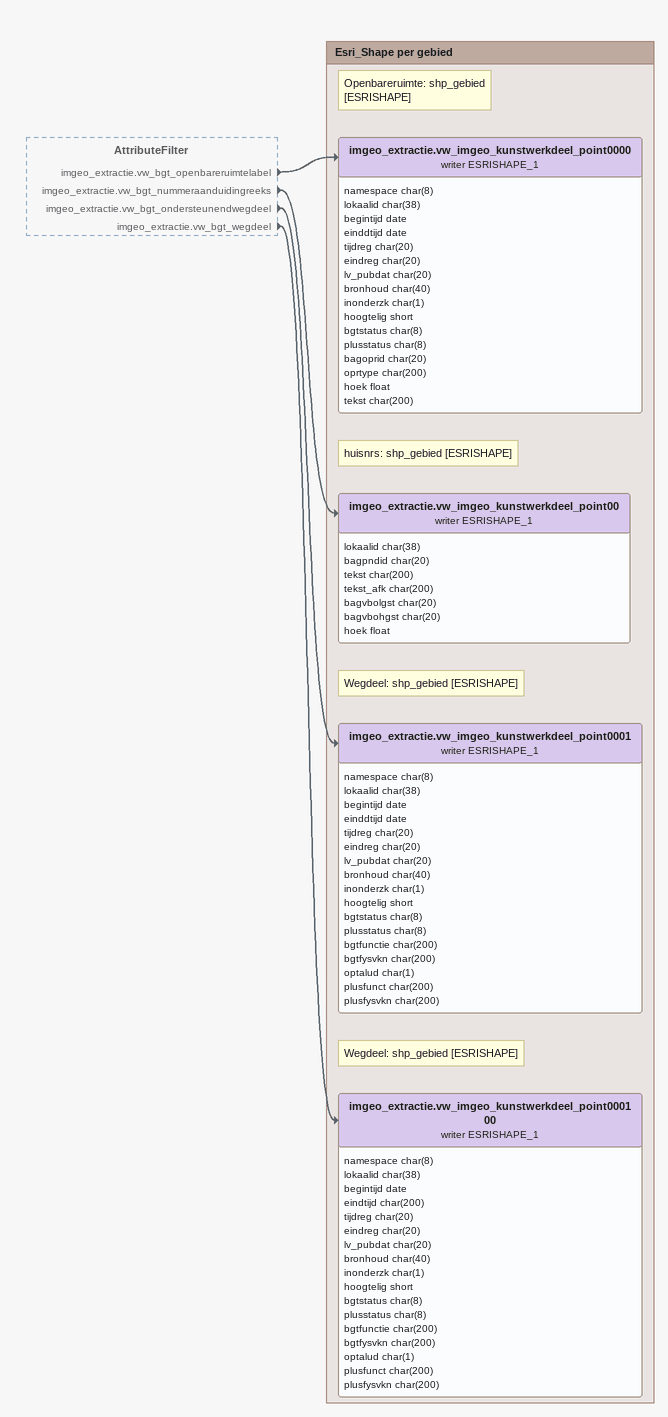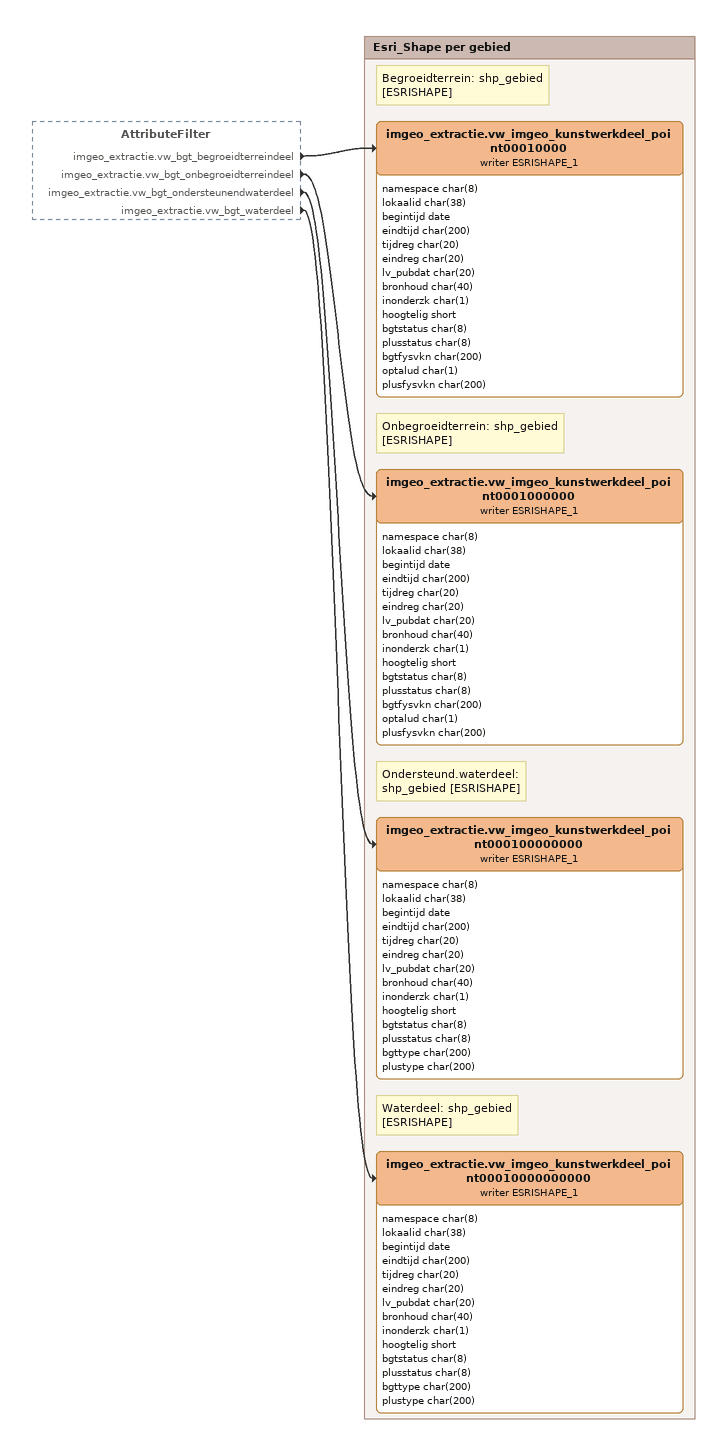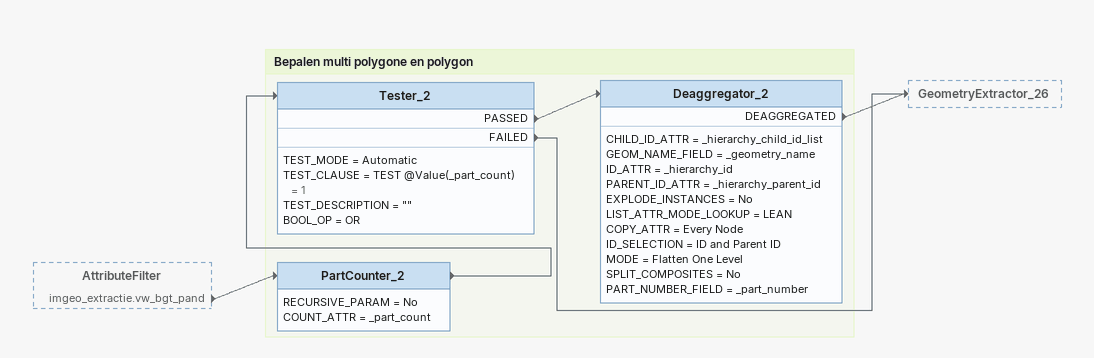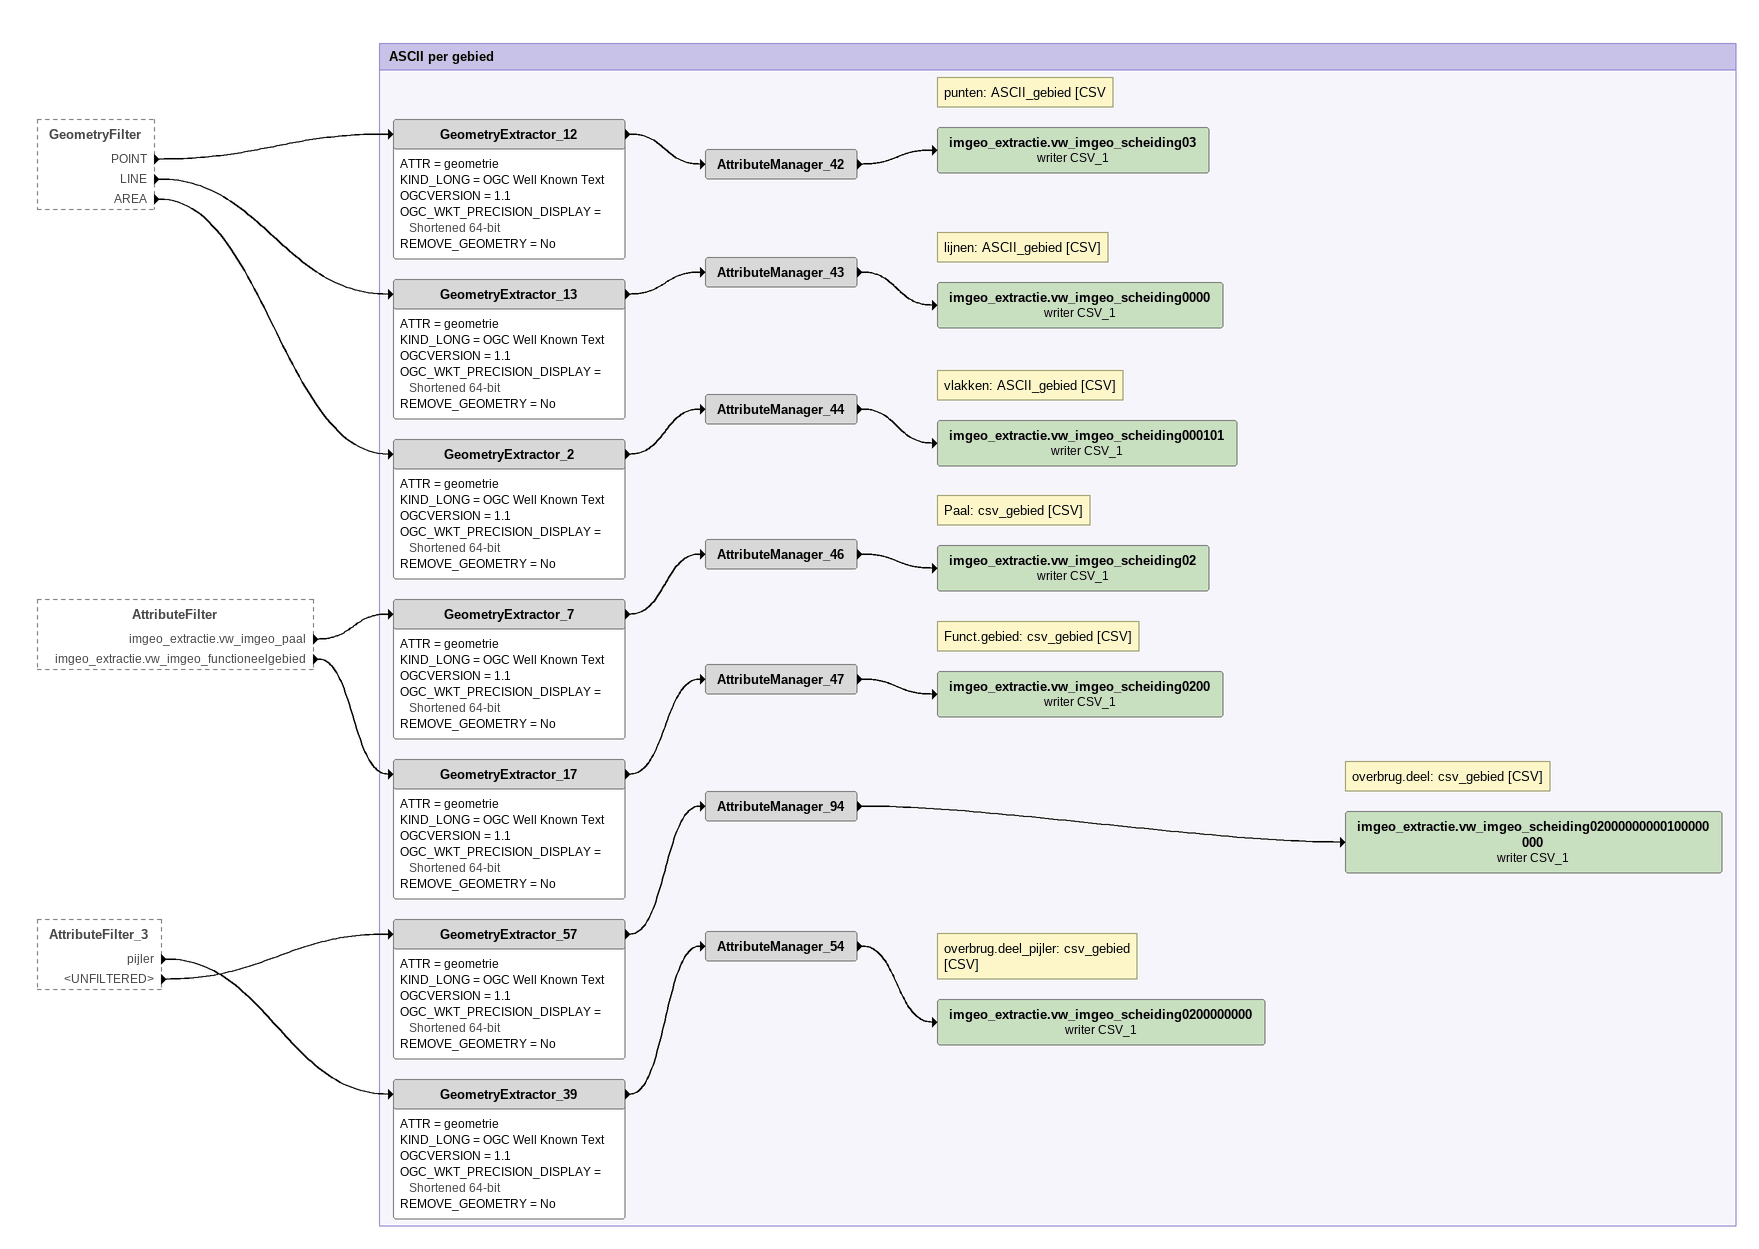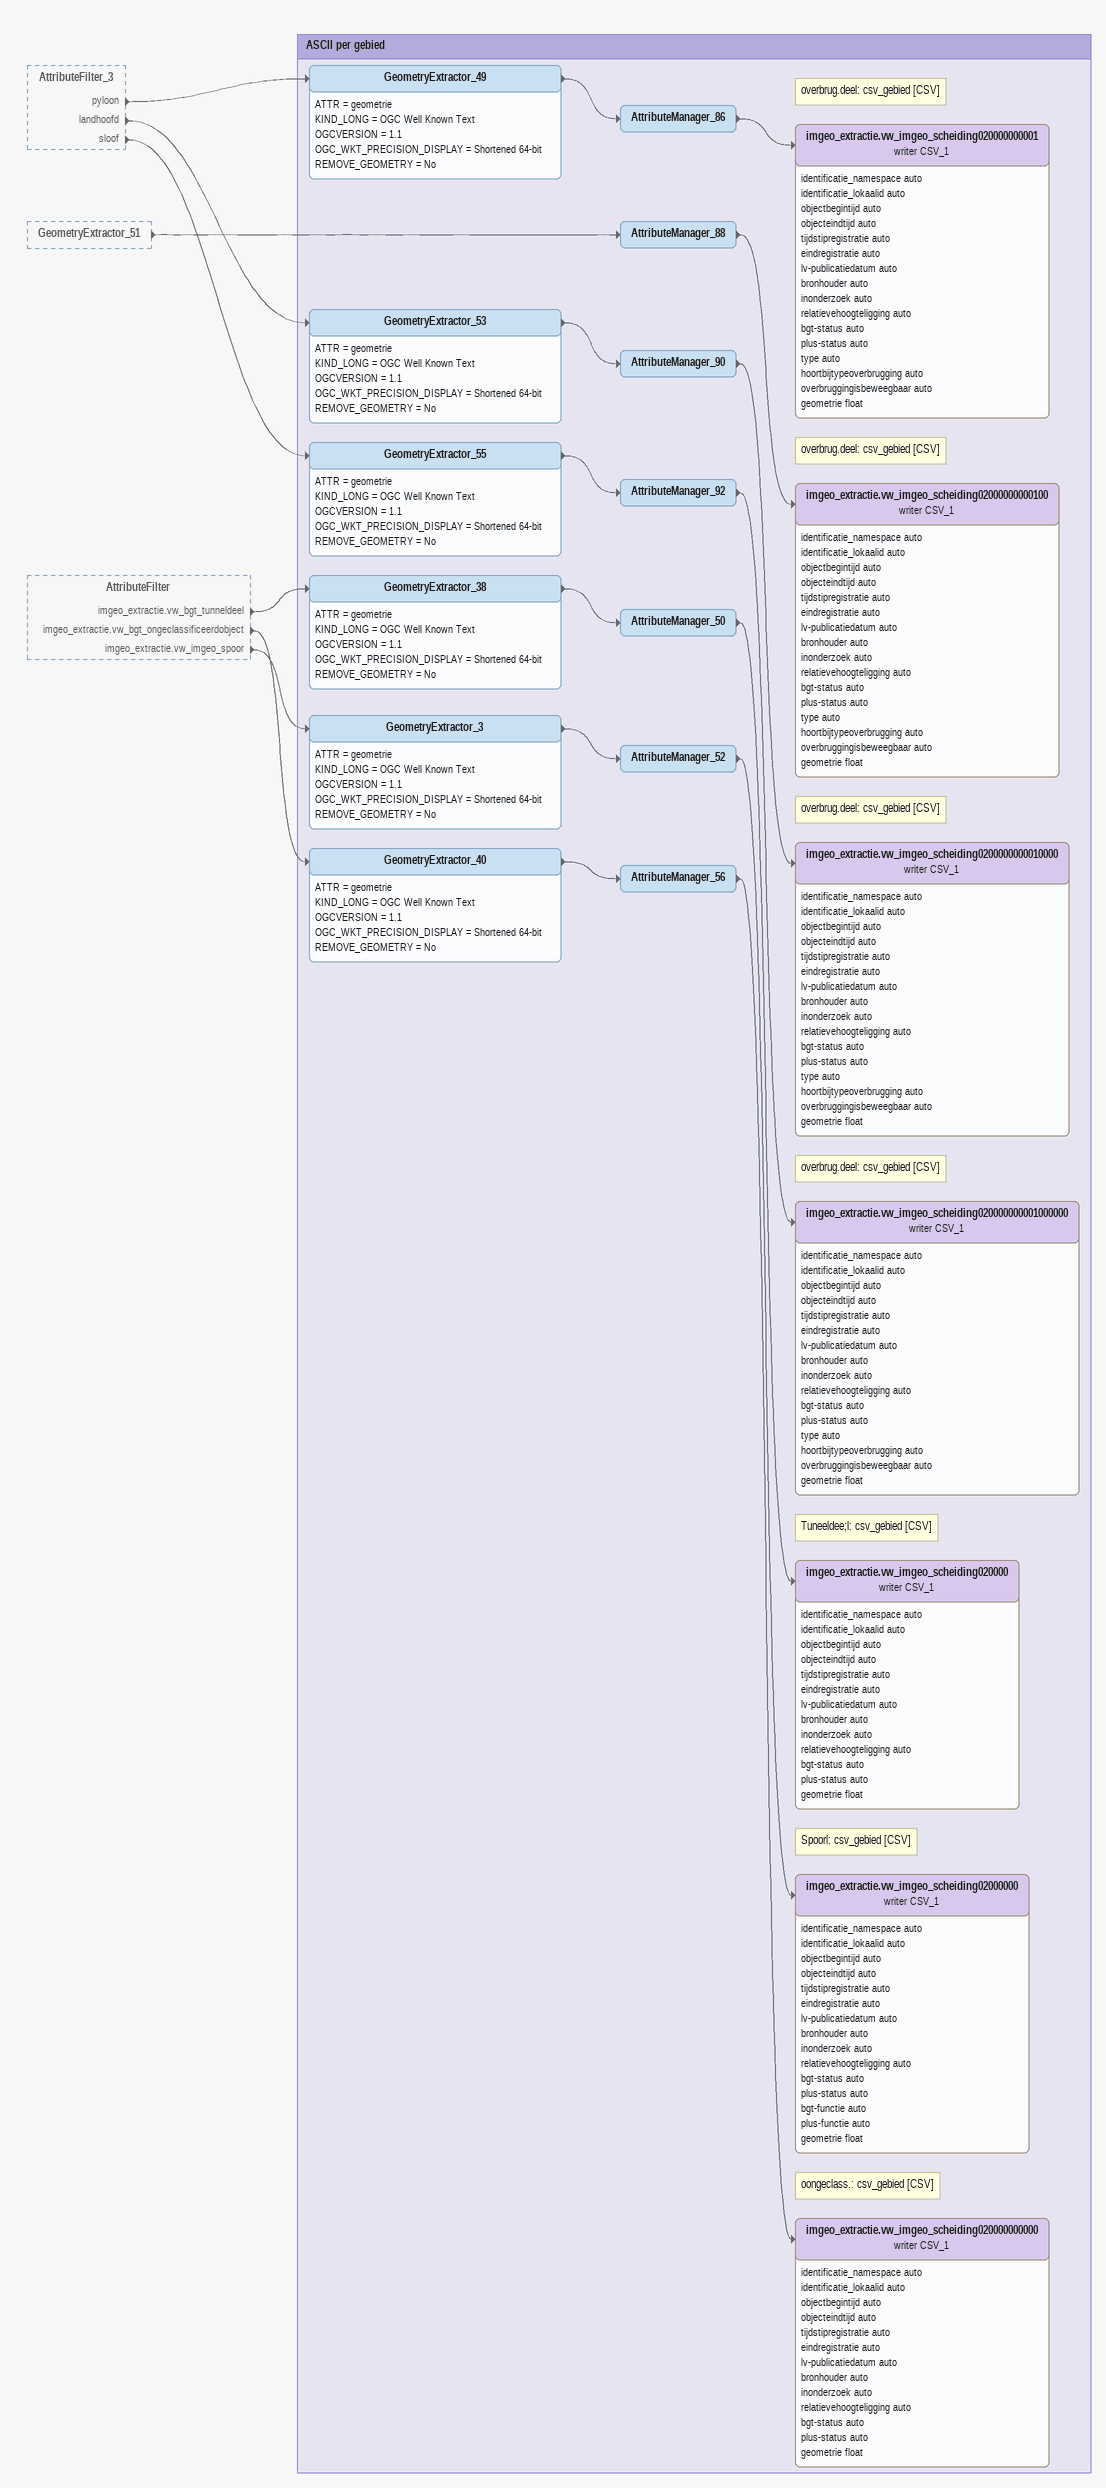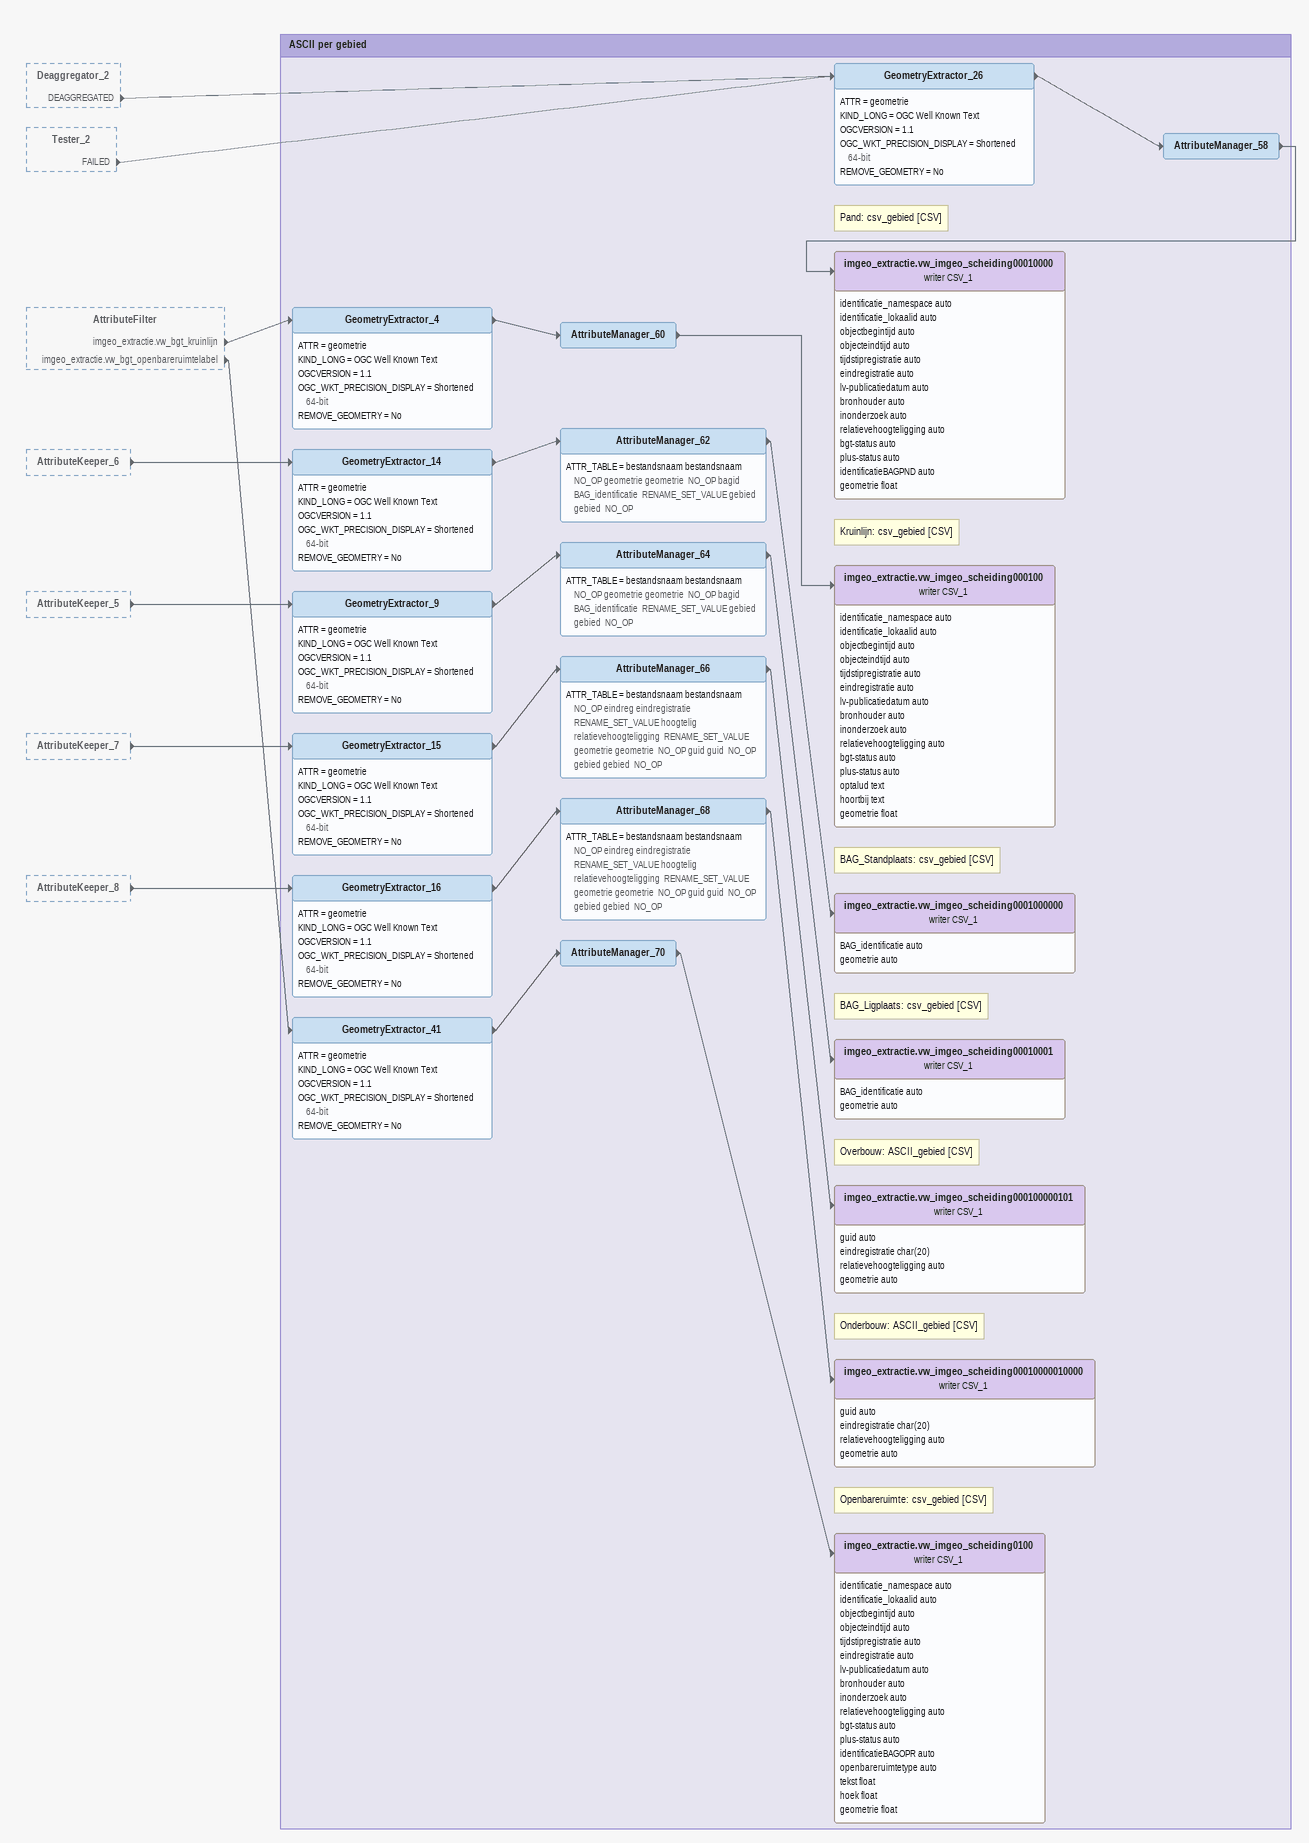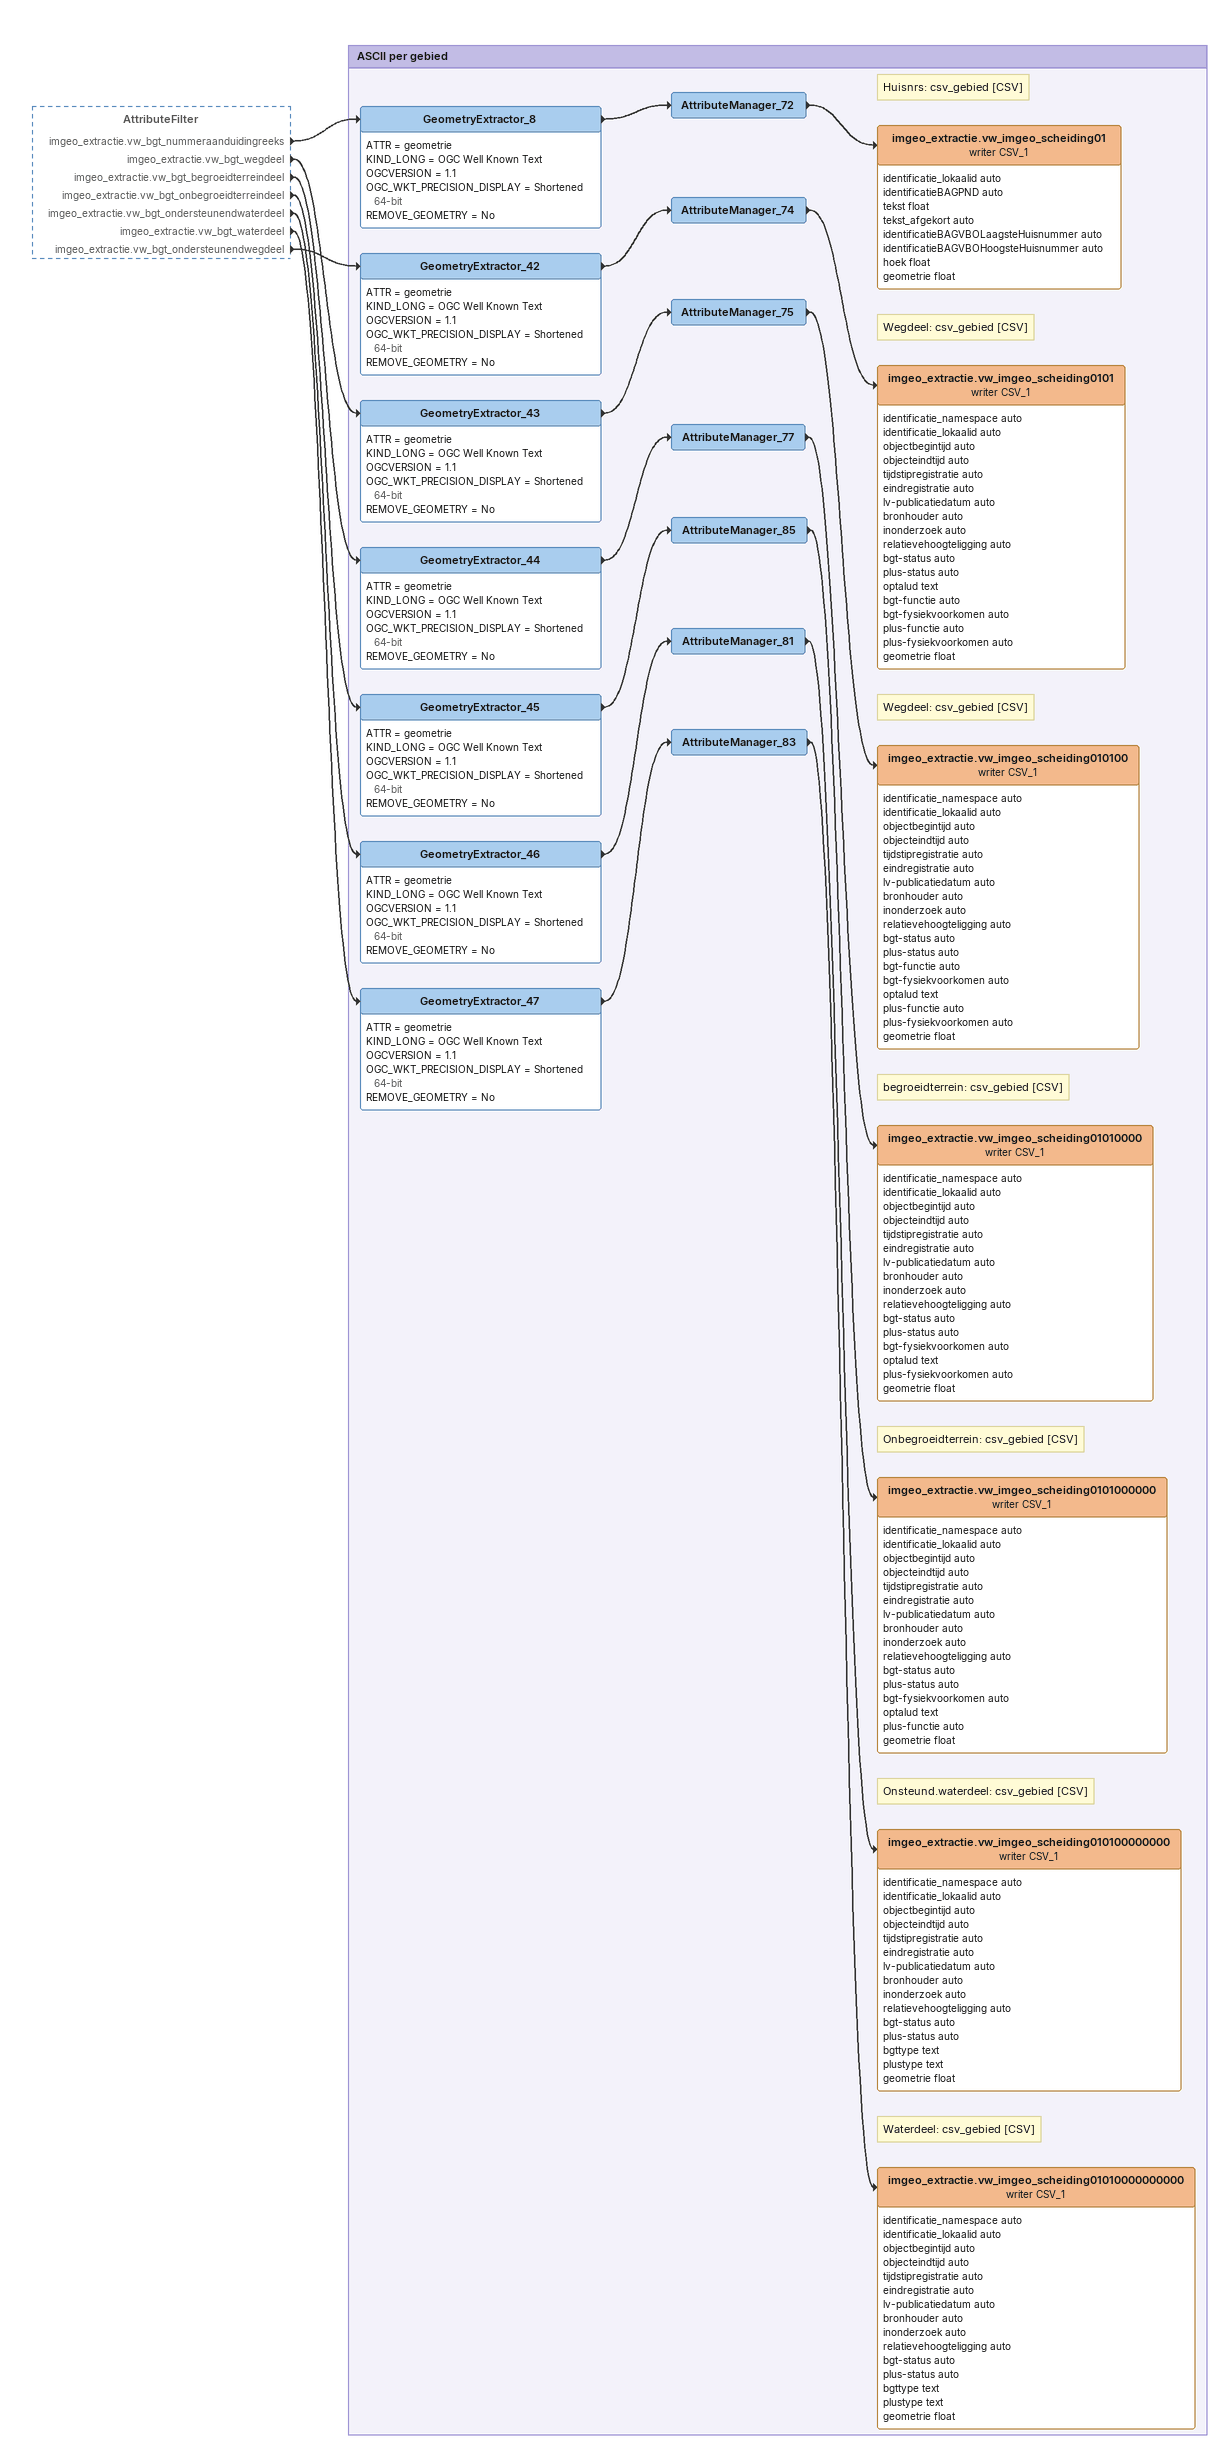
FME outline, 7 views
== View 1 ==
AttributeFilter [outside]
    imgeo_extractie.vw_bgt_openbareruimtelabel -> imgeo_extractie.vw_imgeo_kunstwerkdeel_point0000 (writer ESRISHAPE_1)
    imgeo_extractie.vw_bgt_nummeraanduidingreeks -> imgeo_extractie.vw_imgeo_kunstwerkdeel_point00 (writer ESRISHAPE_1)
    imgeo_extractie.vw_bgt_ondersteunendwegdeel -> imgeo_extractie.vw_imgeo_kunstwerkdeel_point0001 (writer ESRISHAPE_1)
    imgeo_extractie.vw_bgt_wegdeel -> imgeo_extractie.vw_imgeo_kunstwerkdeel_point000100 (writer ESRISHAPE_1)

Bookmark: Esri_Shape per gebied
Note: Openbareruimte: shp_gebied [ESRISHAPE]
imgeo_extractie.vw_imgeo_kunstwerkdeel_point0000 (writer ESRISHAPE_1)
    attributes: namespace char(8), lokaalid char(38), begintijd date, einddtijd date, tijdreg char(20), eindreg char(20), lv_pubdat char(20), bronhoud char(40), inonderzk char(1), hoogtelig short, bgtstatus char(8), plusstatus char(8), bagoprid char(20), oprtype char(200), hoek float, tekst char(200)
Note: huisnrs: shp_gebied [ESRISHAPE]
imgeo_extractie.vw_imgeo_kunstwerkdeel_point00 (writer ESRISHAPE_1)
    attributes: lokaalid char(38), bagpndid char(20), tekst char(200), tekst_afk char(200), bagvbolgst char(20), bagvbohgst char(20), hoek float
Note: Wegdeel: shp_gebied [ESRISHAPE]
imgeo_extractie.vw_imgeo_kunstwerkdeel_point0001 (writer ESRISHAPE_1)
    attributes: namespace char(8), lokaalid char(38), begintijd date, einddtijd date, tijdreg char(20), eindreg char(20), lv_pubdat char(20), bronhoud char(40), inonderzk char(1), hoogtelig short, bgtstatus char(8), plusstatus char(8), bgtfunctie char(200), bgtfysvkn char(200), optalud char(1), plusfunct char(200), plusfysvkn char(200)
Note: Wegdeel: shp_gebied [ESRISHAPE]
imgeo_extractie.vw_imgeo_kunstwerkdeel_point000100 (writer ESRISHAPE_1)
    attributes: namespace char(8), lokaalid char(38), begintijd date, eindtijd char(200), tijdreg char(20), eindreg char(20), lv_pubdat char(20), bronhoud char(40), inonderzk char(1), hoogtelig short, bgtstatus char(8), plusstatus char(8), bgtfunctie char(200), bgtfysvkn char(200), optalud char(1), plusfunct char(200), plusfysvkn char(200)

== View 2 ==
AttributeFilter [outside]
    imgeo_extractie.vw_bgt_begroeidterreindeel -> imgeo_extractie.vw_imgeo_kunstwerkdeel_point00010000 (writer ESRISHAPE_1)
    imgeo_extractie.vw_bgt_onbegroeidterreindeel -> imgeo_extractie.vw_imgeo_kunstwerkdeel_point0001000000 (writer ESRISHAPE_1)
    imgeo_extractie.vw_bgt_ondersteunendwaterdeel -> imgeo_extractie.vw_imgeo_kunstwerkdeel_point000100000000 (writer ESRISHAPE_1)
    imgeo_extractie.vw_bgt_waterdeel -> imgeo_extractie.vw_imgeo_kunstwerkdeel_point00010000000000 (writer ESRISHAPE_1)

Bookmark: Esri_Shape per gebied
Note: Begroeidterrein: shp_gebied [ESRISHAPE]
imgeo_extractie.vw_imgeo_kunstwerkdeel_point00010000 (writer ESRISHAPE_1)
    attributes: namespace char(8), lokaalid char(38), begintijd date, eindtijd char(200), tijdreg char(20), eindreg char(20), lv_pubdat char(20), bronhoud char(40), inonderzk char(1), hoogtelig short, bgtstatus char(8), plusstatus char(8), bgtfysvkn char(200), optalud char(1), plusfysvkn char(200)
Note: Onbegroeidterrein: shp_gebied [ESRISHAPE]
imgeo_extractie.vw_imgeo_kunstwerkdeel_point0001000000 (writer ESRISHAPE_1)
    attributes: namespace char(8), lokaalid char(38), begintijd date, eindtijd char(200), tijdreg char(20), eindreg char(20), lv_pubdat char(20), bronhoud char(40), inonderzk char(1), hoogtelig short, bgtstatus char(8), plusstatus char(8), bgtfysvkn char(200), optalud char(1), plusfysvkn char(200)
Note: Ondersteund.waterdeel: shp_gebied [ESRISHAPE]
imgeo_extractie.vw_imgeo_kunstwerkdeel_point000100000000 (writer ESRISHAPE_1)
    attributes: namespace char(8), lokaalid char(38), begintijd date, eindtijd char(200), tijdreg char(20), eindreg char(20), lv_pubdat char(20), bronhoud char(40), inonderzk char(1), hoogtelig short, bgtstatus char(8), plusstatus char(8), bgttype char(200), plustype char(200)
Note: Waterdeel: shp_gebied [ESRISHAPE]
imgeo_extractie.vw_imgeo_kunstwerkdeel_point00010000000000 (writer ESRISHAPE_1)
    attributes: namespace char(8), lokaalid char(38), begintijd date, eindtijd char(200), tijdreg char(20), eindreg char(20), lv_pubdat char(20), bronhoud char(40), inonderzk char(1), hoogtelig short, bgtstatus char(8), plusstatus char(8), bgttype char(200), plustype char(200)

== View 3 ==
AttributeFilter [outside]
    imgeo_extractie.vw_bgt_pand -> PartCounter_2

Bookmark: Bepalen multi polygone en polygon
PartCounter_2
    RECURSIVE_PARAM = No
    COUNT_ATTR = _part_count
    -> Tester_2
Tester_2
    TEST_MODE = Automatic
    TEST_CLAUSE = TEST @Value(_part_count) = 1
    TEST_DESCRIPTION = ""
    BOOL_OP = OR
    PASSED -> Deaggregator_2
    FAILED -> GeometryExtractor_26
Deaggregator_2
    CHILD_ID_ATTR = _hierarchy_child_id_list
    GEOM_NAME_FIELD = _geometry_name
    ID_ATTR = _hierarchy_id
    PARENT_ID_ATTR = _hierarchy_parent_id
    EXPLODE_INSTANCES = No
    LIST_ATTR_MODE_LOOKUP = LEAN
    COPY_ATTR = Every Node
    ID_SELECTION = ID and Parent ID
    MODE = Flatten One Level
    SPLIT_COMPOSITES = No
    PART_NUMBER_FIELD = _part_number
    DEAGGREGATED -> GeometryExtractor_26

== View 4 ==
GeometryFilter [outside]
    POINT -> GeometryExtractor_12
    LINE -> GeometryExtractor_13
    AREA -> GeometryExtractor_2
AttributeFilter [outside]
    imgeo_extractie.vw_imgeo_paal -> GeometryExtractor_7
    imgeo_extractie.vw_imgeo_functioneelgebied -> GeometryExtractor_17
AttributeFilter_3 [outside]
    pijler -> GeometryExtractor_39
    <UNFILTERED> -> GeometryExtractor_57

Bookmark: ASCII per gebied
GeometryExtractor_7
    ATTR = geometrie
    KIND_LONG = OGC Well Known Text
    OGCVERSION = 1.1
    OGC_WKT_PRECISION_DISPLAY = Shortened 64-bit
    REMOVE_GEOMETRY = No
    -> AttributeManager_46
AttributeManager_46
    -> imgeo_extractie.vw_imgeo_scheiding02 (writer CSV_1)
Note: Paal: csv_gebied [CSV]
imgeo_extractie.vw_imgeo_scheiding02 (writer CSV_1)
GeometryExtractor_17
    ATTR = geometrie
    KIND_LONG = OGC Well Known Text
    OGCVERSION = 1.1
    OGC_WKT_PRECISION_DISPLAY = Shortened 64-bit
    REMOVE_GEOMETRY = No
    -> AttributeManager_47
AttributeManager_47
    -> imgeo_extractie.vw_imgeo_scheiding0200 (writer CSV_1)
Note: Funct.gebied: csv_gebied [CSV]
imgeo_extractie.vw_imgeo_scheiding0200 (writer CSV_1)
GeometryExtractor_12
    ATTR = geometrie
    KIND_LONG = OGC Well Known Text
    OGCVERSION = 1.1
    OGC_WKT_PRECISION_DISPLAY = Shortened 64-bit
    REMOVE_GEOMETRY = No
    -> AttributeManager_42
AttributeManager_42
    -> imgeo_extractie.vw_imgeo_scheiding03 (writer CSV_1)
Note: punten: ASCII_gebied [CSV
imgeo_extractie.vw_imgeo_scheiding03 (writer CSV_1)
GeometryExtractor_13
    ATTR = geometrie
    KIND_LONG = OGC Well Known Text
    OGCVERSION = 1.1
    OGC_WKT_PRECISION_DISPLAY = Shortened 64-bit
    REMOVE_GEOMETRY = No
    -> AttributeManager_43
AttributeManager_43
    -> imgeo_extractie.vw_imgeo_scheiding0000 (writer CSV_1)
Note: lijnen: ASCII_gebied [CSV]
imgeo_extractie.vw_imgeo_scheiding0000 (writer CSV_1)
GeometryExtractor_2
    ATTR = geometrie
    KIND_LONG = OGC Well Known Text
    OGCVERSION = 1.1
    OGC_WKT_PRECISION_DISPLAY = Shortened 64-bit
    REMOVE_GEOMETRY = No
    -> AttributeManager_44
AttributeManager_44
    -> imgeo_extractie.vw_imgeo_scheiding000101 (writer CSV_1)
Note: vlakken: ASCII_gebied [CSV]
imgeo_extractie.vw_imgeo_scheiding000101 (writer CSV_1)
GeometryExtractor_57
    ATTR = geometrie
    KIND_LONG = OGC Well Known Text
    OGCVERSION = 1.1
    OGC_WKT_PRECISION_DISPLAY = Shortened 64-bit
    REMOVE_GEOMETRY = No
    -> AttributeManager_94
AttributeManager_94
    -> imgeo_extractie.vw_imgeo_scheiding02000000000100000000 (writer CSV_1)
Note: overbrug.deel: csv_gebied [CSV]
imgeo_extractie.vw_imgeo_scheiding02000000000100000000 (writer CSV_1)
GeometryExtractor_39
    ATTR = geometrie
    KIND_LONG = OGC Well Known Text
    OGCVERSION = 1.1
    OGC_WKT_PRECISION_DISPLAY = Shortened 64-bit
    REMOVE_GEOMETRY = No
    -> AttributeManager_54
AttributeManager_54
    -> imgeo_extractie.vw_imgeo_scheiding0200000000 (writer CSV_1)
Note: overbrug.deel_pijler: csv_gebied [CSV]
imgeo_extractie.vw_imgeo_scheiding0200000000 (writer CSV_1)

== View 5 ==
AttributeFilter_3 [outside]
    pyloon -> GeometryExtractor_49
    landhoofd -> GeometryExtractor_53
    sloof -> GeometryExtractor_55
GeometryExtractor_51 [outside]
    -> AttributeManager_88
AttributeFilter [outside]
    imgeo_extractie.vw_bgt_tunneldeel -> GeometryExtractor_38
    imgeo_extractie.vw_bgt_ongeclassificeerdobject -> GeometryExtractor_40
    imgeo_extractie.vw_imgeo_spoor -> GeometryExtractor_3

Bookmark: ASCII per gebied
GeometryExtractor_49
    ATTR = geometrie
    KIND_LONG = OGC Well Known Text
    OGCVERSION = 1.1
    OGC_WKT_PRECISION_DISPLAY = Shortened 64-bit
    REMOVE_GEOMETRY = No
    -> AttributeManager_86
AttributeManager_86
    -> imgeo_extractie.vw_imgeo_scheiding020000000001 (writer CSV_1)
Note: overbrug.deel: csv_gebied [CSV]
imgeo_extractie.vw_imgeo_scheiding020000000001 (writer CSV_1)
    attributes: identificatie_namespace auto, identificatie_lokaalid auto, objectbegintijd auto, objecteindtijd auto, tijdstipregistratie auto, eindregistratie auto, lv-publicatiedatum auto, bronhouder auto, inonderzoek auto, relatievehoogteligging auto, bgt-status auto, plus-status auto, type auto, hoortbijtypeoverbrugging auto, overbruggingisbeweegbaar auto, geometrie float
GeometryExtractor_53
    ATTR = geometrie
    KIND_LONG = OGC Well Known Text
    OGCVERSION = 1.1
    OGC_WKT_PRECISION_DISPLAY = Shortened 64-bit
    REMOVE_GEOMETRY = No
    -> AttributeManager_90
AttributeManager_90
    -> imgeo_extractie.vw_imgeo_scheiding0200000000010000 (writer CSV_1)
Note: overbrug.deel: csv_gebied [CSV]
imgeo_extractie.vw_imgeo_scheiding0200000000010000 (writer CSV_1)
    attributes: identificatie_namespace auto, identificatie_lokaalid auto, objectbegintijd auto, objecteindtijd auto, tijdstipregistratie auto, eindregistratie auto, lv-publicatiedatum auto, bronhouder auto, inonderzoek auto, relatievehoogteligging auto, bgt-status auto, plus-status auto, type auto, hoortbijtypeoverbrugging auto, overbruggingisbeweegbaar auto, geometrie float
GeometryExtractor_55
    ATTR = geometrie
    KIND_LONG = OGC Well Known Text
    OGCVERSION = 1.1
    OGC_WKT_PRECISION_DISPLAY = Shortened 64-bit
    REMOVE_GEOMETRY = No
    -> AttributeManager_92
AttributeManager_92
    -> imgeo_extractie.vw_imgeo_scheiding020000000001000000 (writer CSV_1)
Note: overbrug.deel: csv_gebied [CSV]
imgeo_extractie.vw_imgeo_scheiding020000000001000000 (writer CSV_1)
    attributes: identificatie_namespace auto, identificatie_lokaalid auto, objectbegintijd auto, objecteindtijd auto, tijdstipregistratie auto, eindregistratie auto, lv-publicatiedatum auto, bronhouder auto, inonderzoek auto, relatievehoogteligging auto, bgt-status auto, plus-status auto, type auto, hoortbijtypeoverbrugging auto, overbruggingisbeweegbaar auto, geometrie float
AttributeManager_88
    -> imgeo_extractie.vw_imgeo_scheiding02000000000100 (writer CSV_1)
Note: overbrug.deel: csv_gebied [CSV]
imgeo_extractie.vw_imgeo_scheiding02000000000100 (writer CSV_1)
    attributes: identificatie_namespace auto, identificatie_lokaalid auto, objectbegintijd auto, objecteindtijd auto, tijdstipregistratie auto, eindregistratie auto, lv-publicatiedatum auto, bronhouder auto, inonderzoek auto, relatievehoogteligging auto, bgt-status auto, plus-status auto, type auto, hoortbijtypeoverbrugging auto, overbruggingisbeweegbaar auto, geometrie float
GeometryExtractor_38
    ATTR = geometrie
    KIND_LONG = OGC Well Known Text
    OGCVERSION = 1.1
    OGC_WKT_PRECISION_DISPLAY = Shortened 64-bit
    REMOVE_GEOMETRY = No
    -> AttributeManager_50
AttributeManager_50
    -> imgeo_extractie.vw_imgeo_scheiding020000 (writer CSV_1)
Note: Tuneeldee;l: csv_gebied [CSV]
imgeo_extractie.vw_imgeo_scheiding020000 (writer CSV_1)
    attributes: identificatie_namespace auto, identificatie_lokaalid auto, objectbegintijd auto, objecteindtijd auto, tijdstipregistratie auto, eindregistratie auto, lv-publicatiedatum auto, bronhouder auto, inonderzoek auto, relatievehoogteligging auto, bgt-status auto, plus-status auto, geometrie float
GeometryExtractor_3
    ATTR = geometrie
    KIND_LONG = OGC Well Known Text
    OGCVERSION = 1.1
    OGC_WKT_PRECISION_DISPLAY = Shortened 64-bit
    REMOVE_GEOMETRY = No
    -> AttributeManager_52
AttributeManager_52
    -> imgeo_extractie.vw_imgeo_scheiding02000000 (writer CSV_1)
Note: Spoorl: csv_gebied [CSV]
imgeo_extractie.vw_imgeo_scheiding02000000 (writer CSV_1)
    attributes: identificatie_namespace auto, identificatie_lokaalid auto, objectbegintijd auto, objecteindtijd auto, tijdstipregistratie auto, eindregistratie auto, lv-publicatiedatum auto, bronhouder auto, inonderzoek auto, relatievehoogteligging auto, bgt-status auto, plus-status auto, bgt-functie auto, plus-functie auto, geometrie float
GeometryExtractor_40
    ATTR = geometrie
    KIND_LONG = OGC Well Known Text
    OGCVERSION = 1.1
    OGC_WKT_PRECISION_DISPLAY = Shortened 64-bit
    REMOVE_GEOMETRY = No
    -> AttributeManager_56
AttributeManager_56
    -> imgeo_extractie.vw_imgeo_scheiding020000000000 (writer CSV_1)
Note: oongeclass.: csv_gebied [CSV]
imgeo_extractie.vw_imgeo_scheiding020000000000 (writer CSV_1)
    attributes: identificatie_namespace auto, identificatie_lokaalid auto, objectbegintijd auto, objecteindtijd auto, tijdstipregistratie auto, eindregistratie auto, lv-publicatiedatum auto, bronhouder auto, inonderzoek auto, relatievehoogteligging auto, bgt-status auto, plus-status auto, geometrie float

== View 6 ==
Deaggregator_2 [outside]
    DEAGGREGATED -> GeometryExtractor_26
Tester_2 [outside]
    FAILED -> GeometryExtractor_26
AttributeFilter [outside]
    imgeo_extractie.vw_bgt_kruinlijn -> GeometryExtractor_4
    imgeo_extractie.vw_bgt_openbareruimtelabel -> GeometryExtractor_41
AttributeKeeper_6 [outside]
    -> GeometryExtractor_14
AttributeKeeper_5 [outside]
    -> GeometryExtractor_9
AttributeKeeper_7 [outside]
    -> GeometryExtractor_15
AttributeKeeper_8 [outside]
    -> GeometryExtractor_16

Bookmark: ASCII per gebied
GeometryExtractor_26
    ATTR = geometrie
    KIND_LONG = OGC Well Known Text
    OGCVERSION = 1.1
    OGC_WKT_PRECISION_DISPLAY = Shortened 64-bit
    REMOVE_GEOMETRY = No
    -> AttributeManager_58
AttributeManager_58
    -> imgeo_extractie.vw_imgeo_scheiding00010000 (writer CSV_1)
Note: Pand: csv_gebied [CSV]
imgeo_extractie.vw_imgeo_scheiding00010000 (writer CSV_1)
    attributes: identificatie_namespace auto, identificatie_lokaalid auto, objectbegintijd auto, objecteindtijd auto, tijdstipregistratie auto, eindregistratie auto, lv-publicatiedatum auto, bronhouder auto, inonderzoek auto, relatievehoogteligging auto, bgt-status auto, plus-status auto, identificatieBAGPND auto, geometrie float
GeometryExtractor_4
    ATTR = geometrie
    KIND_LONG = OGC Well Known Text
    OGCVERSION = 1.1
    OGC_WKT_PRECISION_DISPLAY = Shortened 64-bit
    REMOVE_GEOMETRY = No
    -> AttributeManager_60
AttributeManager_60
    -> imgeo_extractie.vw_imgeo_scheiding000100 (writer CSV_1)
Note: Kruinlijn: csv_gebied [CSV]
imgeo_extractie.vw_imgeo_scheiding000100 (writer CSV_1)
    attributes: identificatie_namespace auto, identificatie_lokaalid auto, objectbegintijd auto, objecteindtijd auto, tijdstipregistratie auto, eindregistratie auto, lv-publicatiedatum auto, bronhouder auto, inonderzoek auto, relatievehoogteligging auto, bgt-status auto, plus-status auto, optalud text, hoortbij text, geometrie float
GeometryExtractor_14
    ATTR = geometrie
    KIND_LONG = OGC Well Known Text
    OGCVERSION = 1.1
    OGC_WKT_PRECISION_DISPLAY = Shortened 64-bit
    REMOVE_GEOMETRY = No
    -> AttributeManager_62
AttributeManager_62
    ATTR_TABLE = bestandsnaam bestandsnaam  NO_OP geometrie geometrie  NO_OP bagid BAG_identificatie  RENAME_SET_VALUE gebied gebied  NO_OP
    -> imgeo_extractie.vw_imgeo_scheiding0001000000 (writer CSV_1)
Note: BAG_Standplaats: csv_gebied [CSV]
imgeo_extractie.vw_imgeo_scheiding0001000000 (writer CSV_1)
    attributes: BAG_identificatie auto, geometrie auto
GeometryExtractor_9
    ATTR = geometrie
    KIND_LONG = OGC Well Known Text
    OGCVERSION = 1.1
    OGC_WKT_PRECISION_DISPLAY = Shortened 64-bit
    REMOVE_GEOMETRY = No
    -> AttributeManager_64
AttributeManager_64
    ATTR_TABLE = bestandsnaam bestandsnaam  NO_OP geometrie geometrie  NO_OP bagid BAG_identificatie  RENAME_SET_VALUE gebied gebied  NO_OP
    -> imgeo_extractie.vw_imgeo_scheiding00010001 (writer CSV_1)
Note: BAG_Ligplaats: csv_gebied [CSV]
imgeo_extractie.vw_imgeo_scheiding00010001 (writer CSV_1)
    attributes: BAG_identificatie auto, geometrie auto
GeometryExtractor_15
    ATTR = geometrie
    KIND_LONG = OGC Well Known Text
    OGCVERSION = 1.1
    OGC_WKT_PRECISION_DISPLAY = Shortened 64-bit
    REMOVE_GEOMETRY = No
    -> AttributeManager_66
AttributeManager_66
    ATTR_TABLE = bestandsnaam bestandsnaam  NO_OP eindreg eindregistratie  RENAME_SET_VALUE hoogtelig relatievehoogteligging  RENAME_SET_VALUE geometrie geometrie  NO_OP guid guid  NO_OP gebied gebied  NO_OP
    -> imgeo_extractie.vw_imgeo_scheiding000100000101 (writer CSV_1)
Note: Overbouw: ASCII_gebied [CSV]
imgeo_extractie.vw_imgeo_scheiding000100000101 (writer CSV_1)
    attributes: guid auto, eindregistratie char(20), relatievehoogteligging auto, geometrie auto
GeometryExtractor_16
    ATTR = geometrie
    KIND_LONG = OGC Well Known Text
    OGCVERSION = 1.1
    OGC_WKT_PRECISION_DISPLAY = Shortened 64-bit
    REMOVE_GEOMETRY = No
    -> AttributeManager_68
AttributeManager_68
    ATTR_TABLE = bestandsnaam bestandsnaam  NO_OP eindreg eindregistratie  RENAME_SET_VALUE hoogtelig relatievehoogteligging  RENAME_SET_VALUE geometrie geometrie  NO_OP guid guid  NO_OP gebied gebied  NO_OP
    -> imgeo_extractie.vw_imgeo_scheiding00010000010000 (writer CSV_1)
Note: Onderbouw: ASCII_gebied [CSV]
imgeo_extractie.vw_imgeo_scheiding00010000010000 (writer CSV_1)
    attributes: guid auto, eindregistratie char(20), relatievehoogteligging auto, geometrie auto
GeometryExtractor_41
    ATTR = geometrie
    KIND_LONG = OGC Well Known Text
    OGCVERSION = 1.1
    OGC_WKT_PRECISION_DISPLAY = Shortened 64-bit
    REMOVE_GEOMETRY = No
    -> AttributeManager_70
AttributeManager_70
    -> imgeo_extractie.vw_imgeo_scheiding0100 (writer CSV_1)
Note: Openbareruimte: csv_gebied [CSV]
imgeo_extractie.vw_imgeo_scheiding0100 (writer CSV_1)
    attributes: identificatie_namespace auto, identificatie_lokaalid auto, objectbegintijd auto, objecteindtijd auto, tijdstipregistratie auto, eindregistratie auto, lv-publicatiedatum auto, bronhouder auto, inonderzoek auto, relatievehoogteligging auto, bgt-status auto, plus-status auto, identificatieBAGOPR auto, openbareruimtetype auto, tekst float, hoek float, geometrie float

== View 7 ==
AttributeFilter [outside]
    imgeo_extractie.vw_bgt_nummeraanduidingreeks -> GeometryExtractor_8
    imgeo_extractie.vw_bgt_wegdeel -> GeometryExtractor_43
    imgeo_extractie.vw_bgt_begroeidterreindeel -> GeometryExtractor_44
    imgeo_extractie.vw_bgt_onbegroeidterreindeel -> GeometryExtractor_45
    imgeo_extractie.vw_bgt_ondersteunendwaterdeel -> GeometryExtractor_46
    imgeo_extractie.vw_bgt_waterdeel -> GeometryExtractor_47
    imgeo_extractie.vw_bgt_ondersteunendwegdeel -> GeometryExtractor_42

Bookmark: ASCII per gebied
GeometryExtractor_8
    ATTR = geometrie
    KIND_LONG = OGC Well Known Text
    OGCVERSION = 1.1
    OGC_WKT_PRECISION_DISPLAY = Shortened 64-bit
    REMOVE_GEOMETRY = No
    -> AttributeManager_72
AttributeManager_72
    -> imgeo_extractie.vw_imgeo_scheiding01 (writer CSV_1)
Note: Huisnrs: csv_gebied [CSV]
imgeo_extractie.vw_imgeo_scheiding01 (writer CSV_1)
    attributes: identificatie_lokaalid auto, identificatieBAGPND auto, tekst float, tekst_afgekort auto, identificatieBAGVBOLaagsteHuisnummer auto, identificatieBAGVBOHoogsteHuisnummer auto, hoek float, geometrie float
GeometryExtractor_42
    ATTR = geometrie
    KIND_LONG = OGC Well Known Text
    OGCVERSION = 1.1
    OGC_WKT_PRECISION_DISPLAY = Shortened 64-bit
    REMOVE_GEOMETRY = No
    -> AttributeManager_74
AttributeManager_74
    -> imgeo_extractie.vw_imgeo_scheiding0101 (writer CSV_1)
Note: Wegdeel: csv_gebied [CSV]
imgeo_extractie.vw_imgeo_scheiding0101 (writer CSV_1)
    attributes: identificatie_namespace auto, identificatie_lokaalid auto, objectbegintijd auto, objecteindtijd auto, tijdstipregistratie auto, eindregistratie auto, lv-publicatiedatum auto, bronhouder auto, inonderzoek auto, relatievehoogteligging auto, bgt-status auto, plus-status auto, optalud text, bgt-functie auto, bgt-fysiekvoorkomen auto, plus-functie auto, plus-fysiekvoorkomen auto, geometrie float
GeometryExtractor_43
    ATTR = geometrie
    KIND_LONG = OGC Well Known Text
    OGCVERSION = 1.1
    OGC_WKT_PRECISION_DISPLAY = Shortened 64-bit
    REMOVE_GEOMETRY = No
    -> AttributeManager_75
AttributeManager_75
    -> imgeo_extractie.vw_imgeo_scheiding010100 (writer CSV_1)
Note: Wegdeel: csv_gebied [CSV]
imgeo_extractie.vw_imgeo_scheiding010100 (writer CSV_1)
    attributes: identificatie_namespace auto, identificatie_lokaalid auto, objectbegintijd auto, objecteindtijd auto, tijdstipregistratie auto, eindregistratie auto, lv-publicatiedatum auto, bronhouder auto, inonderzoek auto, relatievehoogteligging auto, bgt-status auto, plus-status auto, bgt-functie auto, bgt-fysiekvoorkomen auto, optalud text, plus-functie auto, plus-fysiekvoorkomen auto, geometrie float
GeometryExtractor_44
    ATTR = geometrie
    KIND_LONG = OGC Well Known Text
    OGCVERSION = 1.1
    OGC_WKT_PRECISION_DISPLAY = Shortened 64-bit
    REMOVE_GEOMETRY = No
    -> AttributeManager_77
AttributeManager_77
    -> imgeo_extractie.vw_imgeo_scheiding01010000 (writer CSV_1)
Note: begroeidterrein: csv_gebied [CSV]
imgeo_extractie.vw_imgeo_scheiding01010000 (writer CSV_1)
    attributes: identificatie_namespace auto, identificatie_lokaalid auto, objectbegintijd auto, objecteindtijd auto, tijdstipregistratie auto, eindregistratie auto, lv-publicatiedatum auto, bronhouder auto, inonderzoek auto, relatievehoogteligging auto, bgt-status auto, plus-status auto, bgt-fysiekvoorkomen auto, optalud text, plus-fysiekvoorkomen auto, geometrie float
GeometryExtractor_45
    ATTR = geometrie
    KIND_LONG = OGC Well Known Text
    OGCVERSION = 1.1
    OGC_WKT_PRECISION_DISPLAY = Shortened 64-bit
    REMOVE_GEOMETRY = No
    -> AttributeManager_85
AttributeManager_85
    -> imgeo_extractie.vw_imgeo_scheiding0101000000 (writer CSV_1)
Note: Onbegroeidterrein: csv_gebied [CSV]
imgeo_extractie.vw_imgeo_scheiding0101000000 (writer CSV_1)
    attributes: identificatie_namespace auto, identificatie_lokaalid auto, objectbegintijd auto, objecteindtijd auto, tijdstipregistratie auto, eindregistratie auto, lv-publicatiedatum auto, bronhouder auto, inonderzoek auto, relatievehoogteligging auto, bgt-status auto, plus-status auto, bgt-fysiekvoorkomen auto, optalud text, plus-functie auto, geometrie float
GeometryExtractor_46
    ATTR = geometrie
    KIND_LONG = OGC Well Known Text
    OGCVERSION = 1.1
    OGC_WKT_PRECISION_DISPLAY = Shortened 64-bit
    REMOVE_GEOMETRY = No
    -> AttributeManager_81
AttributeManager_81
    -> imgeo_extractie.vw_imgeo_scheiding010100000000 (writer CSV_1)
Note: Onsteund.waterdeel: csv_gebied [CSV]
imgeo_extractie.vw_imgeo_scheiding010100000000 (writer CSV_1)
    attributes: identificatie_namespace auto, identificatie_lokaalid auto, objectbegintijd auto, objecteindtijd auto, tijdstipregistratie auto, eindregistratie auto, lv-publicatiedatum auto, bronhouder auto, inonderzoek auto, relatievehoogteligging auto, bgt-status auto, plus-status auto, bgttype text, plustype text, geometrie float
GeometryExtractor_47
    ATTR = geometrie
    KIND_LONG = OGC Well Known Text
    OGCVERSION = 1.1
    OGC_WKT_PRECISION_DISPLAY = Shortened 64-bit
    REMOVE_GEOMETRY = No
    -> AttributeManager_83
AttributeManager_83
    -> imgeo_extractie.vw_imgeo_scheiding01010000000000 (writer CSV_1)
Note: Waterdeel: csv_gebied [CSV]
imgeo_extractie.vw_imgeo_scheiding01010000000000 (writer CSV_1)
    attributes: identificatie_namespace auto, identificatie_lokaalid auto, objectbegintijd auto, objecteindtijd auto, tijdstipregistratie auto, eindregistratie auto, lv-publicatiedatum auto, bronhouder auto, inonderzoek auto, relatievehoogteligging auto, bgt-status auto, plus-status auto, bgttype text, plustype text, geometrie float
